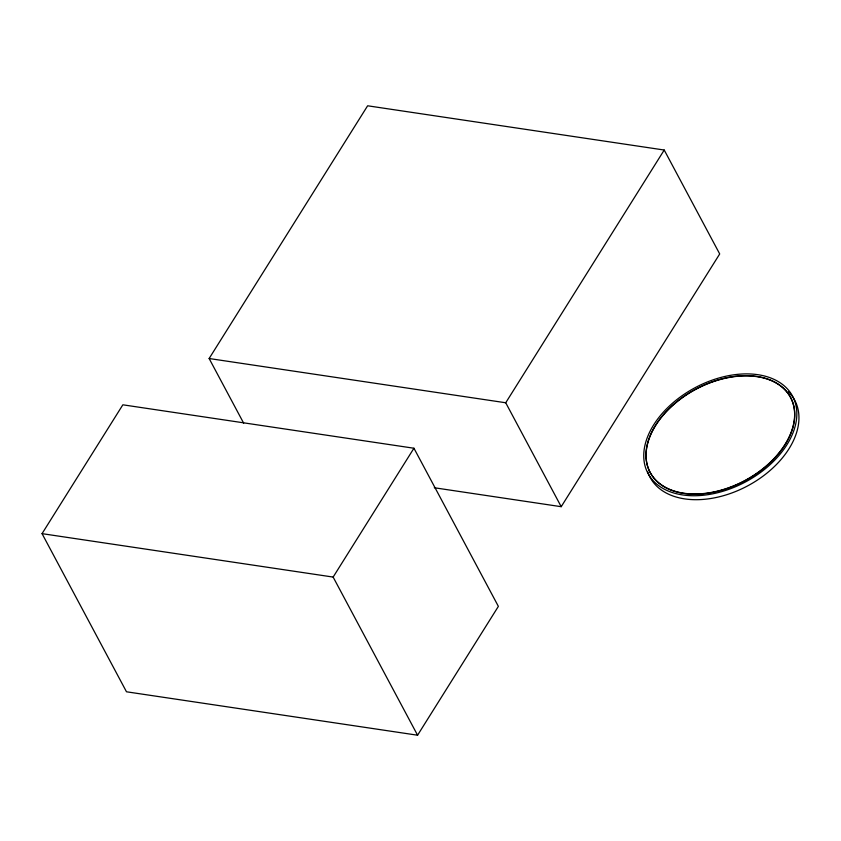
<?xml version="1.0" encoding="UTF-8"?>
<svg xmlns="http://www.w3.org/2000/svg" width="841" height="841" viewBox="0 0 841 841"><rect width="100%" height="100%" fill="white"/><g stroke="black" fill="none" stroke-linecap="round" stroke-linejoin="round"><path stroke-width="1.26" d="M42.05 533.646L122.849 404.805L413.94 448.232L498.377 606.372L417.578 735.213L126.486 691.786L42.05 533.646L333.141 577.073L417.578 735.213M243.669 423.181L209.136 358.518L367.633 105.787L664.222 150.034L719.707 253.95L561.21 506.692L434.292 487.748M333.141 577.073L413.94 448.232M561.21 506.692L505.725 402.765L664.222 150.034M209.136 358.518L505.725 402.765M788.448 391.769A81.955 53.435 -28.1 0 1 750.487 484.311A81.955 53.435 -28.1 0 1 647.717 471.759M700.963 495.465A81.955 53.435 -28.1 0 0 794.104 399.443A81.955 53.435 -28.1 0 0 665.809 409.546A81.955 53.435 -28.1 0 0 700.963 495.465M701.52 493.72A79.59 51.9 -28.1 0 0 791.98 400.463A79.59 51.9 -28.1 0 0 667.386 410.271A79.59 51.9 -28.1 0 0 701.52 493.72M701.646 493.951A79.59 51.9 -28.1 0 0 792.096 400.694A79.59 51.9 -28.1 0 0 667.502 410.492A79.59 51.9 -28.1 0 0 701.646 493.951"/></g></svg>
